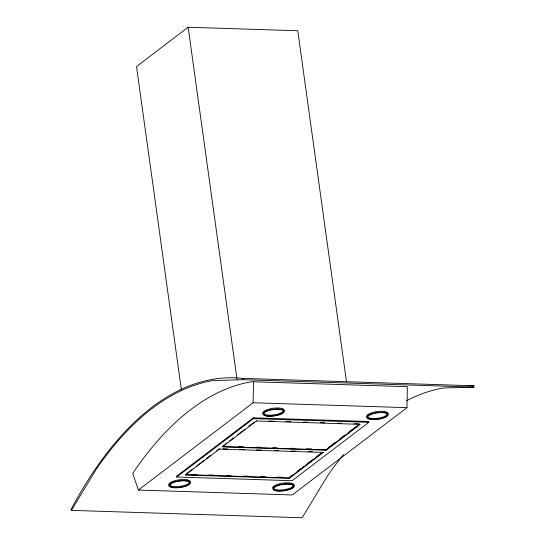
<?xml version="1.0" encoding="UTF-8"?>
<svg xmlns="http://www.w3.org/2000/svg" width="545" height="545" viewBox="0 0 545 545"><rect width="100%" height="100%" fill="white"/><g stroke="black" fill="none" stroke-linecap="round" stroke-linejoin="round"><path stroke-width="0.82" d="M343.541 454.578A506.925 232.865 -88.2 0 0 327.061 476.562L302.196 517.75L71.409 510.372L96.267 469.184A506.925 232.865 -88.2 0 1 212.673 380.601L243.125 379.695L243.145 378.4L473.939 385.778L473.912 387.079L443.467 387.979A506.925 232.865 -88.2 0 0 406.434 400.807M138.389 490.05L253.112 402.748L253.507 381.759L407.367 386.678L406.972 407.667L292.249 494.969L138.389 490.05L132.796 473.619L134.731 470.41A506.925 232.865 -88.2 0 1 251.136 381.827L253.507 381.759M346.497 381.888L297.774 30.758L188.148 27.25L136.523 66.538L181.39 389.879M253.343 417.824L176.621 476.207L176.73 477.018L292.127 480.71L368.849 422.32L368.74 421.51L253.343 417.824L253.452 418.635L176.73 477.018M186.656 473.591L192.664 469.02M196.67 465.968L204.014 460.382M206.684 458.352L210.69 455.3M216.699 450.729L219.369 448.699L219.424 449.107L185.382 475.015L185.32 474.606L289.177 477.931L323.226 452.023L323.28 452.425L289.238 478.333L185.382 475.015M222.912 446.001L224.247 444.986M225.582 443.971L226.918 442.956M229.588 440.919L233.594 437.873M237.6 434.828L244.943 429.235M248.949 426.19L254.29 422.123M256.348 421.006L222.305 446.914L326.162 450.238L360.204 424.33L256.348 421.006L256.293 420.604M292.461 474.981L289.123 477.522L289.238 478.333M297.134 471.425L301.14 468.38M302.475 467.365L303.81 466.343M307.148 463.809L312.489 459.742M316.495 456.696L321.836 452.629M328.049 447.901L335.393 442.315M339.399 439.263L344.74 435.203M349.413 431.647L356.089 426.565M359.482 424.432L326.101 449.829L222.244 446.512M243.125 379.695L473.912 387.079M253.112 402.748L406.972 407.667M253.452 418.635L368.849 422.32M268.958 421.006L274.026 421.169M285.846 421.544L290.907 421.707M303.579 422.116L307.796 422.246M320.46 422.654L324.684 422.791M337.348 423.193L341.572 423.329M354.236 423.731L359.305 423.894M223.034 446.13L226.413 446.239M238.233 446.614L243.302 446.777M255.966 447.186L260.183 447.316M272.854 447.724L277.071 447.861M289.736 448.262L294.804 448.426M306.624 448.801L311.692 448.964M323.512 449.346L326.046 449.427L326.162 450.238M222.748 448.808L227.81 448.971M239.637 449.346L244.698 449.509M256.518 449.884L261.586 450.047M274.251 450.456L278.475 450.586M291.139 450.994L295.363 451.131M308.027 451.532L312.251 451.669M219.424 449.107L323.28 452.425M192.024 474.416L197.086 474.579M208.912 474.954L213.974 475.117M226.638 475.526L230.862 475.656M243.526 476.064L248.595 476.228M260.415 476.603L265.483 476.766M277.303 477.141L282.371 477.304M71.061 509.35L71.409 510.372M188.148 27.25L236.986 379.225M71.075 509.384A507.422 233.097 -88.2 0 1 243.145 378.441M468.032 385.315A507.422 233.097 -88.2 0 1 473.939 385.819M189.415 482.325A9.967 3.093 -7.9 0 1 178.889 486.542A9.967 3.093 -7.9 0 1 169.699 484.369M169.338 485.506A10.845 3.372 -7.9 0 1 178.147 479.947A10.845 3.372 -7.9 0 1 190.259 482.032M292.774 484.498A9.967 3.093 -7.9 0 1 286.575 489.233A9.967 3.093 -7.9 0 1 274.053 488.838M272.657 487.577A10.845 3.372 -7.9 0 1 284.109 482.979A10.845 3.372 -7.9 0 1 294.116 485.35M387.257 414.125A9.967 3.093 -7.9 0 1 376.731 418.349A9.967 3.093 -7.9 0 1 367.541 416.169M367.18 417.306A10.845 3.372 -7.9 0 1 375.989 411.748A10.845 3.372 -7.9 0 1 388.101 413.832M283.4 410.801A9.967 3.093 -7.9 0 1 272.875 415.024A9.967 3.093 -7.9 0 1 263.685 412.851M263.324 413.982A10.845 3.372 -7.9 0 1 272.132 408.423A10.845 3.372 -7.9 0 1 284.245 410.508M174.162 487.441A9.967 3.093 -7.9 0 0 189.524 483.136A9.967 3.093 -7.9 0 0 175.32 481.903A9.967 3.093 -7.9 0 0 174.162 487.441M173.678 487.734A10.845 3.372 -7.9 0 0 190.403 483.047A10.845 3.372 -7.9 0 0 174.931 481.698A10.845 3.372 -7.9 0 0 173.678 487.734M278.018 490.759A9.967 3.093 -7.9 0 0 293.38 486.46A9.967 3.093 -7.9 0 0 279.176 485.22A9.967 3.093 -7.9 0 0 278.018 490.759M277.534 491.052A10.845 3.372 -7.9 0 0 294.259 486.365A10.845 3.372 -7.9 0 0 278.788 485.023A10.845 3.372 -7.9 0 0 277.534 491.052M372.003 419.241A9.967 3.093 -7.9 0 0 387.366 414.936A9.967 3.093 -7.9 0 0 373.161 413.703A9.967 3.093 -7.9 0 0 372.003 419.241M371.52 419.534A10.845 3.372 -7.9 0 0 388.244 414.847A10.845 3.372 -7.9 0 0 372.773 413.498A10.845 3.372 -7.9 0 0 371.52 419.534M268.147 415.917A9.967 3.093 -7.9 0 0 283.509 411.618A9.967 3.093 -7.9 0 0 269.305 410.378A9.967 3.093 -7.9 0 0 268.147 415.917M267.663 416.21A10.845 3.372 -7.9 0 0 284.388 411.523A10.845 3.372 -7.9 0 0 268.917 410.181A10.845 3.372 -7.9 0 0 267.663 416.21"/></g></svg>
